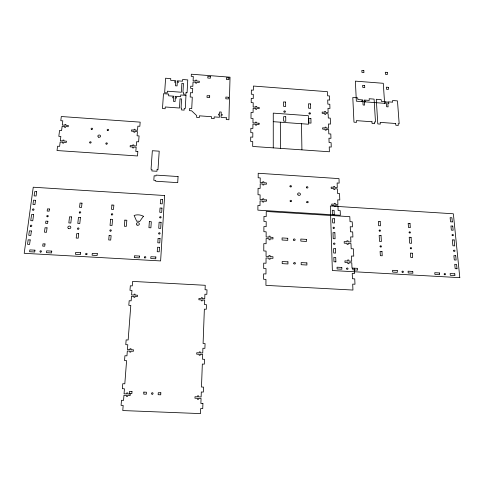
<?xml version="1.0" encoding="UTF-8"?>
<svg xmlns="http://www.w3.org/2000/svg" width="484" height="484" viewBox="0 0 484 484"><rect width="100%" height="100%" fill="white"/><g stroke="black" fill="none" stroke-linecap="round" stroke-linejoin="round"><path stroke-width="0.73" d="M273.26 147.874L273.266 113.123L308.344 115.694L308.52 124.231L273.266 121.678M354.276 268.227L354.512 273.533L352.231 273.406L352.461 278.742L354.748 278.869L354.984 284.235L352.691 284.114L352.945 290.055L265.934 285.372L265.958 279.383L263.623 279.256L263.647 273.847L265.976 273.974L266 268.602L263.677 268.469L263.707 263.127L266.025 263.254L266.043 257.942L268.929 258.105L268.929 259.164L270.084 259.23L270.084 258.172L272.964 258.335L272.964 256.75L270.084 256.587L270.09 255.528L268.935 255.461L268.935 256.52L266.055 256.357L266.073 251.081L263.774 250.948L263.81 243.615L266.103 243.748L266.127 238.545L268.983 238.715L268.977 239.749L270.12 239.822L270.12 238.781L272.97 238.951L272.976 237.396L270.126 237.227L270.126 236.192L268.989 236.125L268.983 237.16L266.133 236.991L266.152 231.83L263.877 231.691L263.907 226.56L266.176 226.694L266.194 221.593L263.931 221.454L263.962 216.378L266.218 216.517L266.236 211.472L349.811 216.663L350.023 221.678L352.237 221.811L352.461 226.851L350.241 226.718L350.458 231.788L352.685 231.921L352.909 237.021L350.676 236.888L350.894 242.012L348.093 241.849L348.05 240.82L346.931 240.754L346.974 241.782L344.172 241.619L344.233 243.162L347.034 243.325L347.076 244.359L348.202 244.426L348.159 243.392L350.961 243.561L351.178 248.728L353.429 248.855L353.744 256.139L351.493 256.006L351.717 261.245L348.885 261.082L348.843 260.035L347.712 259.969L347.754 261.015L344.923 260.858L344.983 262.437L347.814 262.594L347.863 263.647L348.994 263.713L348.952 262.661L351.783 262.824L352.007 268.1L357.519 268.342L357.597 270.114L352.842 269.848L352.763 268.076M301.49 123.722L301.919 149.731M280.339 122.192L280.442 148.37M266.345 199.904L266.339 201.296L263.719 201.132L263.713 202.064L262.667 201.997L262.673 201.066L260.053 200.902L260.023 205.567L257.918 205.44L257.875 210.135L340.361 215.265L340.191 210.601L338.122 210.473L337.959 205.833L335.382 205.67L335.412 206.595L334.384 206.529L334.353 205.603L331.776 205.44L331.728 204.048L334.305 204.212L334.275 203.292L335.303 203.353L335.333 204.278L337.905 204.442L337.741 199.832L339.792 199.965L339.55 193.552L337.505 193.418L337.342 188.869L334.789 188.699L334.819 189.613L333.803 189.547L333.772 188.633L331.219 188.47L331.171 187.108L333.724 187.272L333.694 186.37L334.71 186.437L334.74 187.338L337.294 187.508L337.124 182.982L339.157 183.121L338.994 178.62L258.202 173.26L258.166 177.785L260.235 177.918L260.198 182.468L262.788 182.637L262.794 181.724L263.828 181.796L263.822 182.704L266.412 182.873L266.406 184.241L263.816 184.077L263.81 184.991L262.776 184.918L262.782 184.005L260.186 183.835L260.15 188.415L258.069 188.282L258.014 194.731L260.102 194.871L260.065 199.505L262.685 199.668L262.691 198.743L263.738 198.809L263.732 199.735L266.345 199.904M259.061 123.238L259.049 124.539L256.508 124.358L256.496 125.223L255.479 125.144L255.492 124.279L252.944 124.098L252.89 128.435L250.851 128.29L250.791 132.646L252.836 132.791L252.787 137.178L250.73 137.032L250.67 141.437L252.733 141.576L252.672 146.446L329.386 151.77L329.229 146.924L331.256 147.063L331.104 142.689L329.09 142.544L328.945 138.188L330.959 138.333L330.814 133.995L328.805 133.85L328.666 129.537L326.162 129.361L326.192 130.22L325.188 130.148L325.163 129.288L322.659 129.107L322.616 127.818L325.121 128L325.097 127.141L326.095 127.213L326.125 128.072L328.624 128.248L328.485 123.965L330.481 124.11L330.282 118.15L328.291 118.005L328.152 113.77L325.678 113.589L325.702 114.43L324.71 114.357L324.679 113.516L322.199 113.329L322.162 112.064L324.643 112.246L324.619 111.405L325.611 111.477L325.635 112.318L328.116 112.506L327.977 108.295L329.955 108.446L329.816 104.26L327.843 104.114L327.704 99.946L329.671 100.097L329.531 95.953L327.571 95.808L327.438 91.682L253.41 86.049L253.356 90.193L251.359 90.042L251.305 94.205L253.307 94.356L253.259 98.542L251.25 98.391L251.196 102.596L253.205 102.747L253.156 106.976L255.673 107.158L255.679 106.311L256.689 106.389L256.677 107.236L259.194 107.418L259.188 108.688L256.665 108.507L256.659 109.354L255.649 109.281L255.661 108.434L253.138 108.247L253.084 112.5L251.063 112.355L250.984 118.35L253.011 118.495L252.963 122.803L255.504 122.984L255.51 122.119L256.526 122.198L256.52 123.057L259.061 123.238M226.331 117.775L226.276 119.554L228.914 119.748L230.039 77.186L191.337 74.209L191.228 76.333L193.304 76.49L193.098 80.755L195.693 80.955L195.736 80.102L196.776 80.181L196.734 81.034L199.335 81.233L199.275 82.516L196.673 82.316L196.637 83.175L195.596 83.097L195.633 82.238L193.031 82.044L192.826 86.333L190.738 86.176L190.629 88.336L192.717 88.493L192.505 92.819L190.412 92.662L190.194 97.012L192.293 97.169L191.737 108.591L189.619 108.434L189.51 110.648L191.628 110.806L196.722 115.634L196.637 117.418L199.293 117.606L199.372 115.827L211.55 116.704L211.484 118.489L214.128 118.677L214.188 116.898L219.47 117.279L219.542 115.059L218.49 114.98L218.52 114.097L219.573 114.17L219.645 111.955L221.218 112.07L221.152 114.284L222.204 114.363L222.18 115.246L221.121 115.174L221.055 117.394L226.331 117.775M228.466 97.248L228.424 98.984L225.816 98.79L225.865 97.054L228.466 97.248M228.993 77.954L228.944 79.648L226.373 79.455L226.421 77.755L228.993 77.954M202.923 403.565L202.742 408.605L200.691 408.526L200.503 413.596L122.779 410.553L123.172 405.447L121.085 405.368L121.478 400.286L123.559 400.371L123.94 395.319L126.536 395.428L126.457 396.432L127.498 396.475L127.57 395.47L130.16 395.573L130.269 394.067L127.685 393.958L127.758 392.954L126.723 392.911L126.645 393.916L124.055 393.807L124.442 388.791L122.373 388.706L122.761 383.715L124.818 383.8L126.584 360.671L124.545 360.58L124.92 355.728L126.953 355.825L127.322 350.997L129.851 351.112L129.785 352.074L130.795 352.122L130.868 351.16L133.396 351.275L133.505 349.835L130.976 349.714L131.043 348.758L130.033 348.71L129.96 349.672L127.431 349.551L127.794 344.759L125.773 344.668L126.142 339.895L128.163 339.992L130.795 305.416L128.817 305.313L129.174 300.739L131.146 300.836L131.491 296.287L133.953 296.414L133.887 297.321L134.867 297.37L134.933 296.462L137.395 296.589L137.492 295.228L135.036 295.101L135.103 294.193L134.122 294.145L134.056 295.052L131.6 294.925L131.944 290.4L129.978 290.297L130.329 285.79L132.283 285.893L132.628 281.41L205.24 285.294L205.077 289.747L207.001 289.849L206.837 294.326L204.907 294.224L204.744 298.725L202.324 298.598L202.36 297.696L201.392 297.648L201.356 298.549L198.936 298.422L198.882 299.777L201.302 299.905L201.265 300.806L202.239 300.854L202.27 299.953L204.696 300.08L204.526 304.605L206.468 304.702L206.305 309.252L204.357 309.149L203.092 343.507L205.071 343.604L204.901 348.341L202.917 348.25L202.742 353.011L200.249 352.896L200.285 351.941L199.293 351.898L199.251 352.848L196.764 352.733L196.704 354.173L199.196 354.282L199.16 355.244L200.158 355.286L200.194 354.33L202.687 354.445L202.512 359.237L204.508 359.328L204.333 364.143L202.33 364.053L201.483 387.025L203.51 387.109L203.334 392.07L201.302 391.986L201.12 396.965L198.573 396.862L198.609 395.864L197.587 395.821L197.551 396.819L195.004 396.717L194.943 398.217L197.49 398.32L197.454 399.324L198.476 399.367L198.513 398.362L201.06 398.465L200.878 403.487L202.923 403.565M209.699 95.844L209.632 97.587L207.013 97.393L207.085 95.65L209.699 95.844M210.437 76.526L210.377 78.227L207.787 78.027L207.86 76.333L210.437 76.526M186.056 92.595L185.965 94.313L183.369 94.12L183.466 92.402L182.946 92.359L183.436 83.405L181.887 83.29L181.391 92.244L167.367 91.198L167.258 92.916L164.651 92.722L165.601 78.22L170.767 78.614L170.658 80.308L175.819 80.701L175.771 81.548L174.736 81.469L174.688 82.316L175.722 82.395L175.517 85.795L177.071 85.91L177.271 82.51L178.3 82.589L178.348 81.742L177.319 81.663L177.368 80.816L182.522 81.209L182.613 79.515L187.756 79.908L187.09 92.674L186.056 92.595M185.977 95.366L185.287 108.446L184.235 108.368L184.138 110.128L181.506 109.935L181.603 108.174L181.077 108.138L181.585 98.96L180.012 98.839L179.497 108.023L165.25 106.982L165.135 108.743L162.491 108.549L163.477 93.69L168.716 94.078L168.607 95.814L173.853 96.201L173.798 97.072L172.752 96.994L172.697 97.865L173.744 97.937L173.538 101.422L175.111 101.543L175.317 98.058L176.37 98.137L176.418 97.266L175.371 97.187L175.42 96.322L180.653 96.709L180.75 94.973L185.977 95.366M178.064 176.539L177.725 182.643L155.642 181.216L155.697 180.393L153.815 180.272L154.124 175.789L155.999 175.91L156.054 175.099L178.064 176.539M160.839 392.808L160.724 394.811L158.153 394.702L158.274 392.699L160.839 392.808M164.633 195.524L160.621 260.93L24.2 253.307L33.251 187.223L164.633 195.524M159.49 247.354L159.212 251.819L157.227 251.71L157.518 247.239L159.49 247.354M160.047 238.485L159.768 242.907L157.802 242.793L158.08 238.37L160.047 238.485M161.069 222.301L160.682 228.394L158.728 228.273L159.115 222.186L161.069 222.301M161.958 208.114L161.692 212.391L159.75 212.27L160.029 207.993L161.958 208.114M162.491 199.62L162.225 203.855L160.301 203.74L160.567 199.499L162.491 199.62M155.86 256.986L155.739 258.789L150.76 258.51L150.881 256.708L155.86 256.986M143.869 392.107L143.736 394.115L146.313 394.218L146.446 392.215L143.869 392.107M157.052 169.672L156.943 171.269L151.849 170.937L151.964 169.339L151.038 169.279L152.345 150.718L159.212 151.183L157.978 169.733L157.052 169.672M149.362 221.599L148.939 227.692L150.899 227.807L151.31 221.714L149.362 221.599M132.005 391.616L131.86 393.625L129.27 393.516L129.422 391.508L132.005 391.616M139.422 256.06L139.289 257.863L134.292 257.585L134.431 255.776L139.422 256.06M137.837 151.661L137.498 155.963L57.027 150.542L57.572 146.216L59.623 146.356L60.161 142.048L62.714 142.223L62.605 143.082L63.628 143.155L63.737 142.296L66.284 142.465L66.441 141.183L63.894 141.007L63.997 140.148L62.98 140.082L62.872 140.935L60.319 140.759L60.851 136.482L58.818 136.343L59.568 130.39L61.595 130.535L62.121 126.306L64.656 126.487L64.547 127.328L65.564 127.401L65.667 126.554L68.196 126.735L68.347 125.471L65.824 125.295L65.927 124.448L64.916 124.382L64.808 125.223L62.285 125.041L62.805 120.843L60.79 120.704L61.317 116.523L140.172 122.137L139.84 126.294L137.855 126.155L137.523 130.329L135.036 130.154L135.103 129.319L134.11 129.246L134.038 130.087L131.551 129.912L131.442 131.164L133.935 131.339L133.868 132.18L134.861 132.253L134.933 131.412L137.42 131.588L137.087 135.792L139.083 135.931L138.612 141.848L136.609 141.709L136.27 145.962L133.759 145.793L133.826 144.94L132.822 144.873L132.755 145.726L130.238 145.551L130.135 146.833L132.646 147.003L132.58 147.856L133.584 147.929L133.651 147.076L136.167 147.245L135.822 151.528L137.837 151.661M124.872 220.123L124.364 226.228L126.336 226.349L126.832 220.244L124.872 220.123M109.124 235.508L108.718 239.949L110.715 240.064L111.114 235.623L109.124 235.508M110.606 219.264L110.049 225.375L112.028 225.496L112.578 219.385L110.606 219.264M111.907 205.022L111.514 209.312L113.474 209.433L113.861 205.143L111.907 205.022M97.314 253.689L97.139 255.498L92.099 255.219L92.275 253.404L97.314 253.689M80.665 252.751L80.477 254.566L75.413 254.281L75.607 252.466L80.665 252.751M78.692 233.73L78.208 238.182L76.2 238.067L76.69 233.615L78.692 233.73M80.453 217.449L79.793 223.578L77.797 223.457L78.468 217.328L80.453 217.449M81.996 203.171L81.536 207.473L79.558 207.352L80.029 203.05L81.996 203.171M71.517 216.911L70.821 223.039L68.831 222.924L69.527 216.79L71.517 216.911M51.764 251.123L51.54 252.944L46.446 252.654L46.676 250.833L51.764 251.123M45.012 243.954L44.728 246.217L42.695 246.102L42.985 243.839L45.012 243.954M47.045 227.855L46.488 232.302L44.468 232.181L45.036 227.74L47.045 227.855M47.88 221.23L47.601 223.433L45.599 223.318L45.877 221.115L47.88 221.23M49.428 208.997L49.15 211.169L47.16 211.048L47.438 208.876L49.428 208.997M34.945 250.174L34.709 251.995L29.597 251.71L29.839 249.889L34.945 250.174M30.189 239.931L29.578 244.444L27.54 244.329L28.151 239.81L30.189 239.931M31.393 230.971L30.788 235.436L28.762 235.321L29.367 230.85L31.393 230.971M33.596 214.63L32.767 220.777L30.752 220.656L31.587 214.509L33.596 214.63M35.526 200.303L34.945 204.617L32.948 204.496L33.535 200.176L35.526 200.303M36.675 191.731L36.1 196.002L34.116 195.881L34.697 191.603L36.675 191.731M143.409 216.263L139.586 221.587A3.182 2.825 0 0 0 136.718 221.339L134.11 215.459A10.333 9.178 0 0 1 143.409 216.263M335.872 261.874L333.966 261.765L333.821 257.361L335.727 257.47L335.872 261.874M457.011 268.771L455.16 268.662L454.73 264.306L456.575 264.409L457.011 268.771M287.944 261.838L282.19 261.511L282.196 263.635L287.962 263.962L287.944 261.838M306.88 262.909L301.151 262.582L301.181 264.706L306.923 265.026L306.88 262.909M341.813 267.458L337.039 267.192L337.106 268.965L341.879 269.237L341.813 267.458M397.249 270.58L392.536 270.314L392.651 272.087L397.37 272.347L397.249 270.58M412.755 271.451L408.066 271.191L408.194 272.958L412.894 273.218L412.755 271.451M439.418 272.958L434.753 272.692L434.91 274.458L439.575 274.718L439.418 272.958M454.779 273.823L450.132 273.557L450.301 275.317L454.954 275.584L454.779 273.823M459.8 277.659L332.363 270.532L330.33 205.996L453.351 213.777L459.8 277.659M335.424 248.728L333.536 248.619L333.682 252.981L335.575 253.09L335.424 248.728M381.973 251.444L380.103 251.335L380.357 255.679L382.233 255.788L381.973 251.444M412.271 253.217L410.414 253.108L410.734 257.44L412.598 257.548L412.271 253.217M455.71 255.752L453.871 255.643L454.301 259.962L456.146 260.071L455.71 255.752M334.886 232.768L333.01 232.653L333.204 238.66L335.085 238.775L334.886 232.768M381.029 235.545L379.172 235.436L379.523 241.419L381.38 241.528L381.029 235.545M411.061 237.354L409.216 237.245L409.67 243.21L411.515 243.325L411.061 237.354M454.137 239.949L452.31 239.84L452.897 245.787L454.73 245.896L454.137 239.949M287.756 238.273L282.075 237.934L282.087 240.01L287.774 240.342L287.756 238.273M306.457 239.38L300.8 239.048L300.83 241.111L306.493 241.449L306.457 239.38M334.262 214.569L332.405 214.454L332.272 210.274L334.123 210.389L334.262 214.569M452.334 221.92L450.525 221.811L450.12 217.667L451.923 217.782L452.334 221.92M334.408 218.768L332.544 218.653L332.683 222.876L334.553 222.985L334.408 218.768M380.194 221.599L378.355 221.484L378.603 225.689L380.448 225.804L380.194 221.599M410.002 223.439L408.175 223.324L408.49 227.522L410.323 227.631L410.002 223.439M452.752 226.082L450.937 225.968L451.354 230.148L453.169 230.263L452.752 226.082M371.978 121.768L356.406 120.631L356.49 122.361L353.967 122.18L352.794 97.496L357.761 97.877L357.845 99.553L362.806 99.928L362.855 100.775L361.863 100.696L361.905 101.537L362.897 101.616L363.079 104.992L364.573 105.107L364.385 101.725L365.384 101.803L365.335 100.956L364.343 100.884L364.295 100.043L369.256 100.418L369.159 98.736L374.102 99.111L375.487 122.028L374.483 121.956L374.586 123.68L372.075 123.499L371.978 121.768M395.682 123.505L380.194 122.373L380.303 124.098L377.792 123.916L376.28 99.274L381.217 99.65L381.325 101.325L386.262 101.7L386.317 102.541L385.331 102.469L385.385 103.31L386.377 103.382L386.601 106.758L388.089 106.867L387.859 103.491L388.846 103.57L388.785 102.729L387.799 102.65L387.744 101.815L392.669 102.184L392.554 100.509L397.473 100.878L399.173 123.759L398.175 123.686L398.302 125.41L395.803 125.229L395.682 123.505M285.741 116.783L283.618 116.626L283.648 121.139L285.772 121.29L285.741 116.783M310.903 118.616L308.792 118.465L308.889 122.966L311 123.117L310.903 118.616M384.617 103.328L356.351 101.198L355.359 81.13L383.286 83.296L384.617 103.328M285.633 102.07L283.533 101.912L283.557 106.347L285.663 106.498L285.633 102.07M310.577 103.933L308.489 103.776L308.58 108.198L310.674 108.355L310.577 103.933M364.64 85.493L362.649 85.341L362.758 87.435L364.754 87.586L364.64 85.493M388.289 87.32L386.311 87.162L386.45 89.256L388.434 89.407L388.289 87.32M363.817 70.561L361.844 70.404L361.953 72.467L363.932 72.618L363.817 70.561M387.254 72.412L385.294 72.255L385.433 74.312L387.4 74.463L387.254 72.412M309.179 113.813A0.799 0.659 16.5 0 0 310.498 113.637A0.799 0.659 16.5 0 0 309.536 112.73A0.799 0.659 16.5 0 0 309.179 113.813M290.122 186.709A0.793 0.684 17.1 0 0 291.447 186.546A0.793 0.684 17.1 0 0 290.533 185.596A0.793 0.684 17.1 0 0 290.122 186.709M306.59 187.786A0.793 0.684 18.7 0 0 307.915 187.617A0.793 0.684 18.7 0 0 306.983 186.667A0.793 0.684 18.7 0 0 306.59 187.786M306.862 202.469A0.793 0.69 19.3 0 0 308.187 202.318A0.793 0.69 19.3 0 0 307.279 201.356A0.793 0.69 19.3 0 0 306.862 202.469M290.261 201.423A0.786 0.69 17.7 0 0 291.586 201.259A0.786 0.69 17.7 0 0 290.678 200.303A0.786 0.69 17.7 0 0 290.261 201.423M297.987 194.864A1.41 1.222 18.2 0 0 300.352 194.647A1.41 1.222 18.2 0 0 298.785 192.91A1.41 1.222 18.2 0 0 297.987 194.864M452.165 235.291A0.714 0.599 31.6 0 0 453.351 235.412A0.714 0.599 31.6 0 0 452.709 234.407A0.714 0.599 31.6 0 0 452.165 235.291M453.696 250.972A0.72 0.611 32.8 0 0 454.893 251.172A0.72 0.611 32.8 0 0 454.319 250.125A0.72 0.611 32.8 0 0 453.696 250.972M346.732 268.965A0.732 0.647 27.3 0 0 347.966 269.007A0.732 0.647 27.3 0 0 347.282 267.985A0.732 0.647 27.3 0 0 346.732 268.965M444.239 274.361A0.732 0.623 34.1 0 0 445.455 274.567A0.732 0.623 34.1 0 0 444.881 273.484A0.732 0.623 34.1 0 0 444.239 274.361M402.113 272.038A0.732 0.635 31.7 0 0 403.341 272.159A0.732 0.635 31.7 0 0 402.706 271.107A0.732 0.635 31.7 0 0 402.113 272.038M410.371 248.461A0.72 0.617 30.3 0 0 411.575 248.582A0.72 0.617 30.3 0 0 410.946 247.56A0.72 0.617 30.3 0 0 410.371 248.461M409.18 232.677A0.714 0.611 29.1 0 0 410.378 232.804A0.714 0.611 29.1 0 0 409.754 231.794A0.714 0.611 29.1 0 0 409.18 232.677M380.17 246.719A0.72 0.623 28.2 0 0 381.38 246.761A0.72 0.623 28.2 0 0 380.69 245.769A0.72 0.623 28.2 0 0 380.17 246.719M379.238 230.898A0.714 0.617 27 0 0 380.436 230.947A0.714 0.617 27 0 0 379.759 229.967A0.714 0.617 27 0 0 379.238 230.898M333.748 244.021A0.72 0.635 24.2 0 0 334.964 243.99A0.72 0.635 24.2 0 0 334.226 243.028A0.72 0.635 24.2 0 0 333.748 244.021M333.222 228.145A0.714 0.623 23.1 0 0 334.426 228.109A0.714 0.623 23.1 0 0 333.694 227.171A0.714 0.623 23.1 0 0 333.222 228.145M68.625 228.587A1.512 1.325 -7.4 0 0 70.833 227.286A1.512 1.325 -7.4 0 0 68.516 226.294A1.512 1.325 -7.4 0 0 68.625 228.587M79.666 212.978A0.744 0.653 -5.5 0 0 80.749 212.337A0.744 0.653 -5.5 0 0 79.6 211.847A0.744 0.653 -5.5 0 0 79.666 212.978M77.9 229.18A0.756 0.665 -6.6 0 0 78.995 228.533A0.756 0.665 -6.6 0 0 77.839 228.031A0.756 0.665 -6.6 0 0 77.9 229.18M110.201 231.062A0.744 0.659 -3.4 0 0 111.326 230.487A0.744 0.659 -3.4 0 0 110.213 229.918A0.744 0.659 -3.4 0 0 110.201 231.062M111.671 214.896A0.738 0.647 -2.4 0 0 112.784 214.333A0.738 0.647 -2.4 0 0 111.677 213.771A0.738 0.647 -2.4 0 0 111.671 214.896M160.01 217.812A0.732 0.647 2.9 0 0 161.136 217.316A0.732 0.647 2.9 0 0 160.077 216.693A0.732 0.647 2.9 0 0 160.01 217.812M158.982 233.917A0.738 0.659 2.3 0 0 160.125 233.409A0.738 0.659 2.3 0 0 159.054 232.774A0.738 0.659 2.3 0 0 158.982 233.917M30.758 226.421A0.762 0.665 -10.4 0 0 31.829 225.701A0.762 0.665 -10.4 0 0 30.631 225.278A0.762 0.665 -10.4 0 0 30.758 226.421M32.96 210.159A0.756 0.653 -9.2 0 0 34.019 209.451A0.756 0.653 -9.2 0 0 32.833 209.034A0.756 0.653 -9.2 0 0 32.96 210.159M144.68 257.851A0.75 0.678 -0.5 0 0 145.841 257.325A0.75 0.678 -0.5 0 0 144.758 256.677A0.75 0.678 -0.5 0 0 144.68 257.851M86.037 254.602A0.762 0.678 -7.5 0 0 87.144 253.931A0.762 0.678 -7.5 0 0 85.97 253.422A0.762 0.678 -7.5 0 0 86.037 254.602M40.432 252.067A0.774 0.678 -11.6 0 0 41.455 251.263A0.774 0.678 -11.6 0 0 40.202 250.912A0.774 0.678 -11.6 0 0 40.432 252.067M47.214 216.741A0.756 0.653 -8.5 0 0 48.267 216.033A0.756 0.653 -8.5 0 0 47.075 215.61A0.756 0.653 -8.5 0 0 47.214 216.741M137.057 225.054A1.476 1.313 0 0 0 139.35 224.056A1.476 1.313 0 0 0 137.226 222.791A1.476 1.313 0 0 0 137.057 225.054M152.073 394.182A0.774 0.75 -16.5 0 0 153.053 393.28A0.774 0.75 -16.5 0 0 151.776 392.917A0.774 0.75 -16.5 0 0 152.073 394.182M293.643 240.149A0.859 0.768 19.9 0 0 295.095 240.01A0.859 0.768 19.9 0 0 294.145 238.921A0.859 0.768 19.9 0 0 293.643 240.149M293.909 263.738A0.871 0.786 21.3 0 0 295.373 263.592A0.871 0.786 21.3 0 0 294.411 262.479A0.871 0.786 21.3 0 0 293.909 263.738M98.506 137.123A1.361 1.143 -0.6 0 0 100.557 136.143A1.361 1.143 -0.6 0 0 98.524 135.145A1.361 1.143 -0.6 0 0 98.506 137.123M90.018 142.955A0.762 0.641 -1.5 0 0 91.155 142.375A0.762 0.641 -1.5 0 0 89.994 141.842A0.762 0.641 -1.5 0 0 90.018 142.955M106.171 144.044A0.762 0.647 -0.2 0 0 107.351 143.536A0.762 0.647 -0.2 0 0 106.244 142.925A0.762 0.647 -0.2 0 0 106.171 144.044M107.508 130.486A0.768 0.647 0.3 0 0 108.682 129.96A0.768 0.647 0.3 0 0 107.551 129.373A0.768 0.647 0.3 0 0 107.508 130.486M91.428 129.355A0.768 0.641 -0.9 0 0 92.613 128.841A0.768 0.641 -0.9 0 0 91.494 128.248A0.768 0.641 -0.9 0 0 91.428 129.355M284.078 111.967A0.799 0.665 14.7 0 0 285.409 111.792A0.799 0.665 14.7 0 0 284.453 110.884A0.799 0.665 14.7 0 0 284.078 111.967"/></g></svg>
